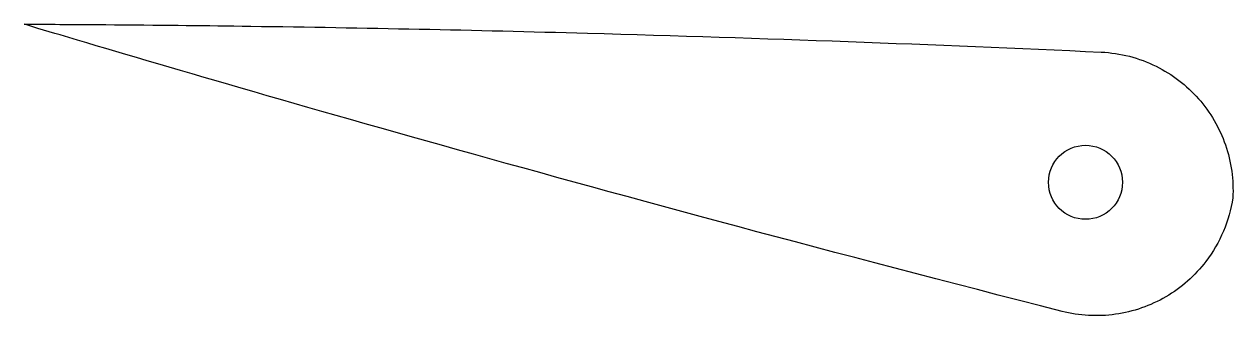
# Model space of a CAD drawing. Header units: millimetres. Extents: x -21.8 to 27.2, y -11.4 to 0.4.
import ezdxf

# ---------------------------------------------------------------- set-up
doc = ezdxf.new("R2010")
doc.units = ezdxf.units.MM

msp = doc.modelspace()

# ---------------------------------------------------------------- linework, layer by layer
msp.add_circle((21.19, -5.965), 1.5)
for points, knots in [([(-21.835, 0.446), (-21.766, 0.446), (-20.875, 0.442), (-19.704, 0.436), (-19.173, 0.433), (-15.923, 0.407), (-14.522, 0.391), (-7.981, 0.301), (-3.648, 0.21), (8.183, -0.114), (15.053, -0.371), (21.83, -0.685)], [-5.443338, -5.443338, -5.443338, -5.443338, -5.276438, -5.276438, -5.044233, -5.044233, -4.518372, -4.518372, -3.20511, -3.20511, -1.179732, -1.179732, -1.179732, -1.179732]), ([(20.24, -11.196), (1.684, -6.466), (-13.033, -2.187), (-20.895, 0.164), (-21.768, 0.426), (-21.835, 0.446)], [-0.3226504, -0.3226504, -0.3226504, -0.3226504, -0.0210607, -0.0210607, 0, 0, 0, 0]), ([(21.83, -0.685), (22.215, -0.703), (22.597, -0.76), (23.344, -0.953), (23.707, -1.088), (24.706, -1.582), (25.29, -2.03), (26.255, -3.124), (26.625, -3.76), (27.102, -5.138), (27.203, -5.867), (27.162, -6.595)], [-0.8876572, -0.8876572, -0.8876572, -0.8876572, -0.7719703, -0.7719703, -0.6562834, -0.6562834, -0.4375223, -0.4375223, -0.2187612, -0.2187612, 0, 0, 0, 0]), ([(27.162, -6.595), (27.093, -7.061), (26.965, -7.517), (26.598, -8.385), (26.36, -8.794), (25.631, -9.748), (25.08, -10.236), (23.821, -10.972), (23.126, -11.214), (21.681, -11.417), (20.946, -11.376), (20.24, -11.196)], [-0.9390327, -0.9390327, -0.9390327, -0.9390327, -0.7976577, -0.7976577, -0.6562826, -0.6562826, -0.4375217, -0.4375217, -0.2187608, -0.2187608, 0, 0, 0, 0])]:
    msp.add_open_spline(points, degree=3, knots=knots)

doc.saveas('drawing.dxf')
